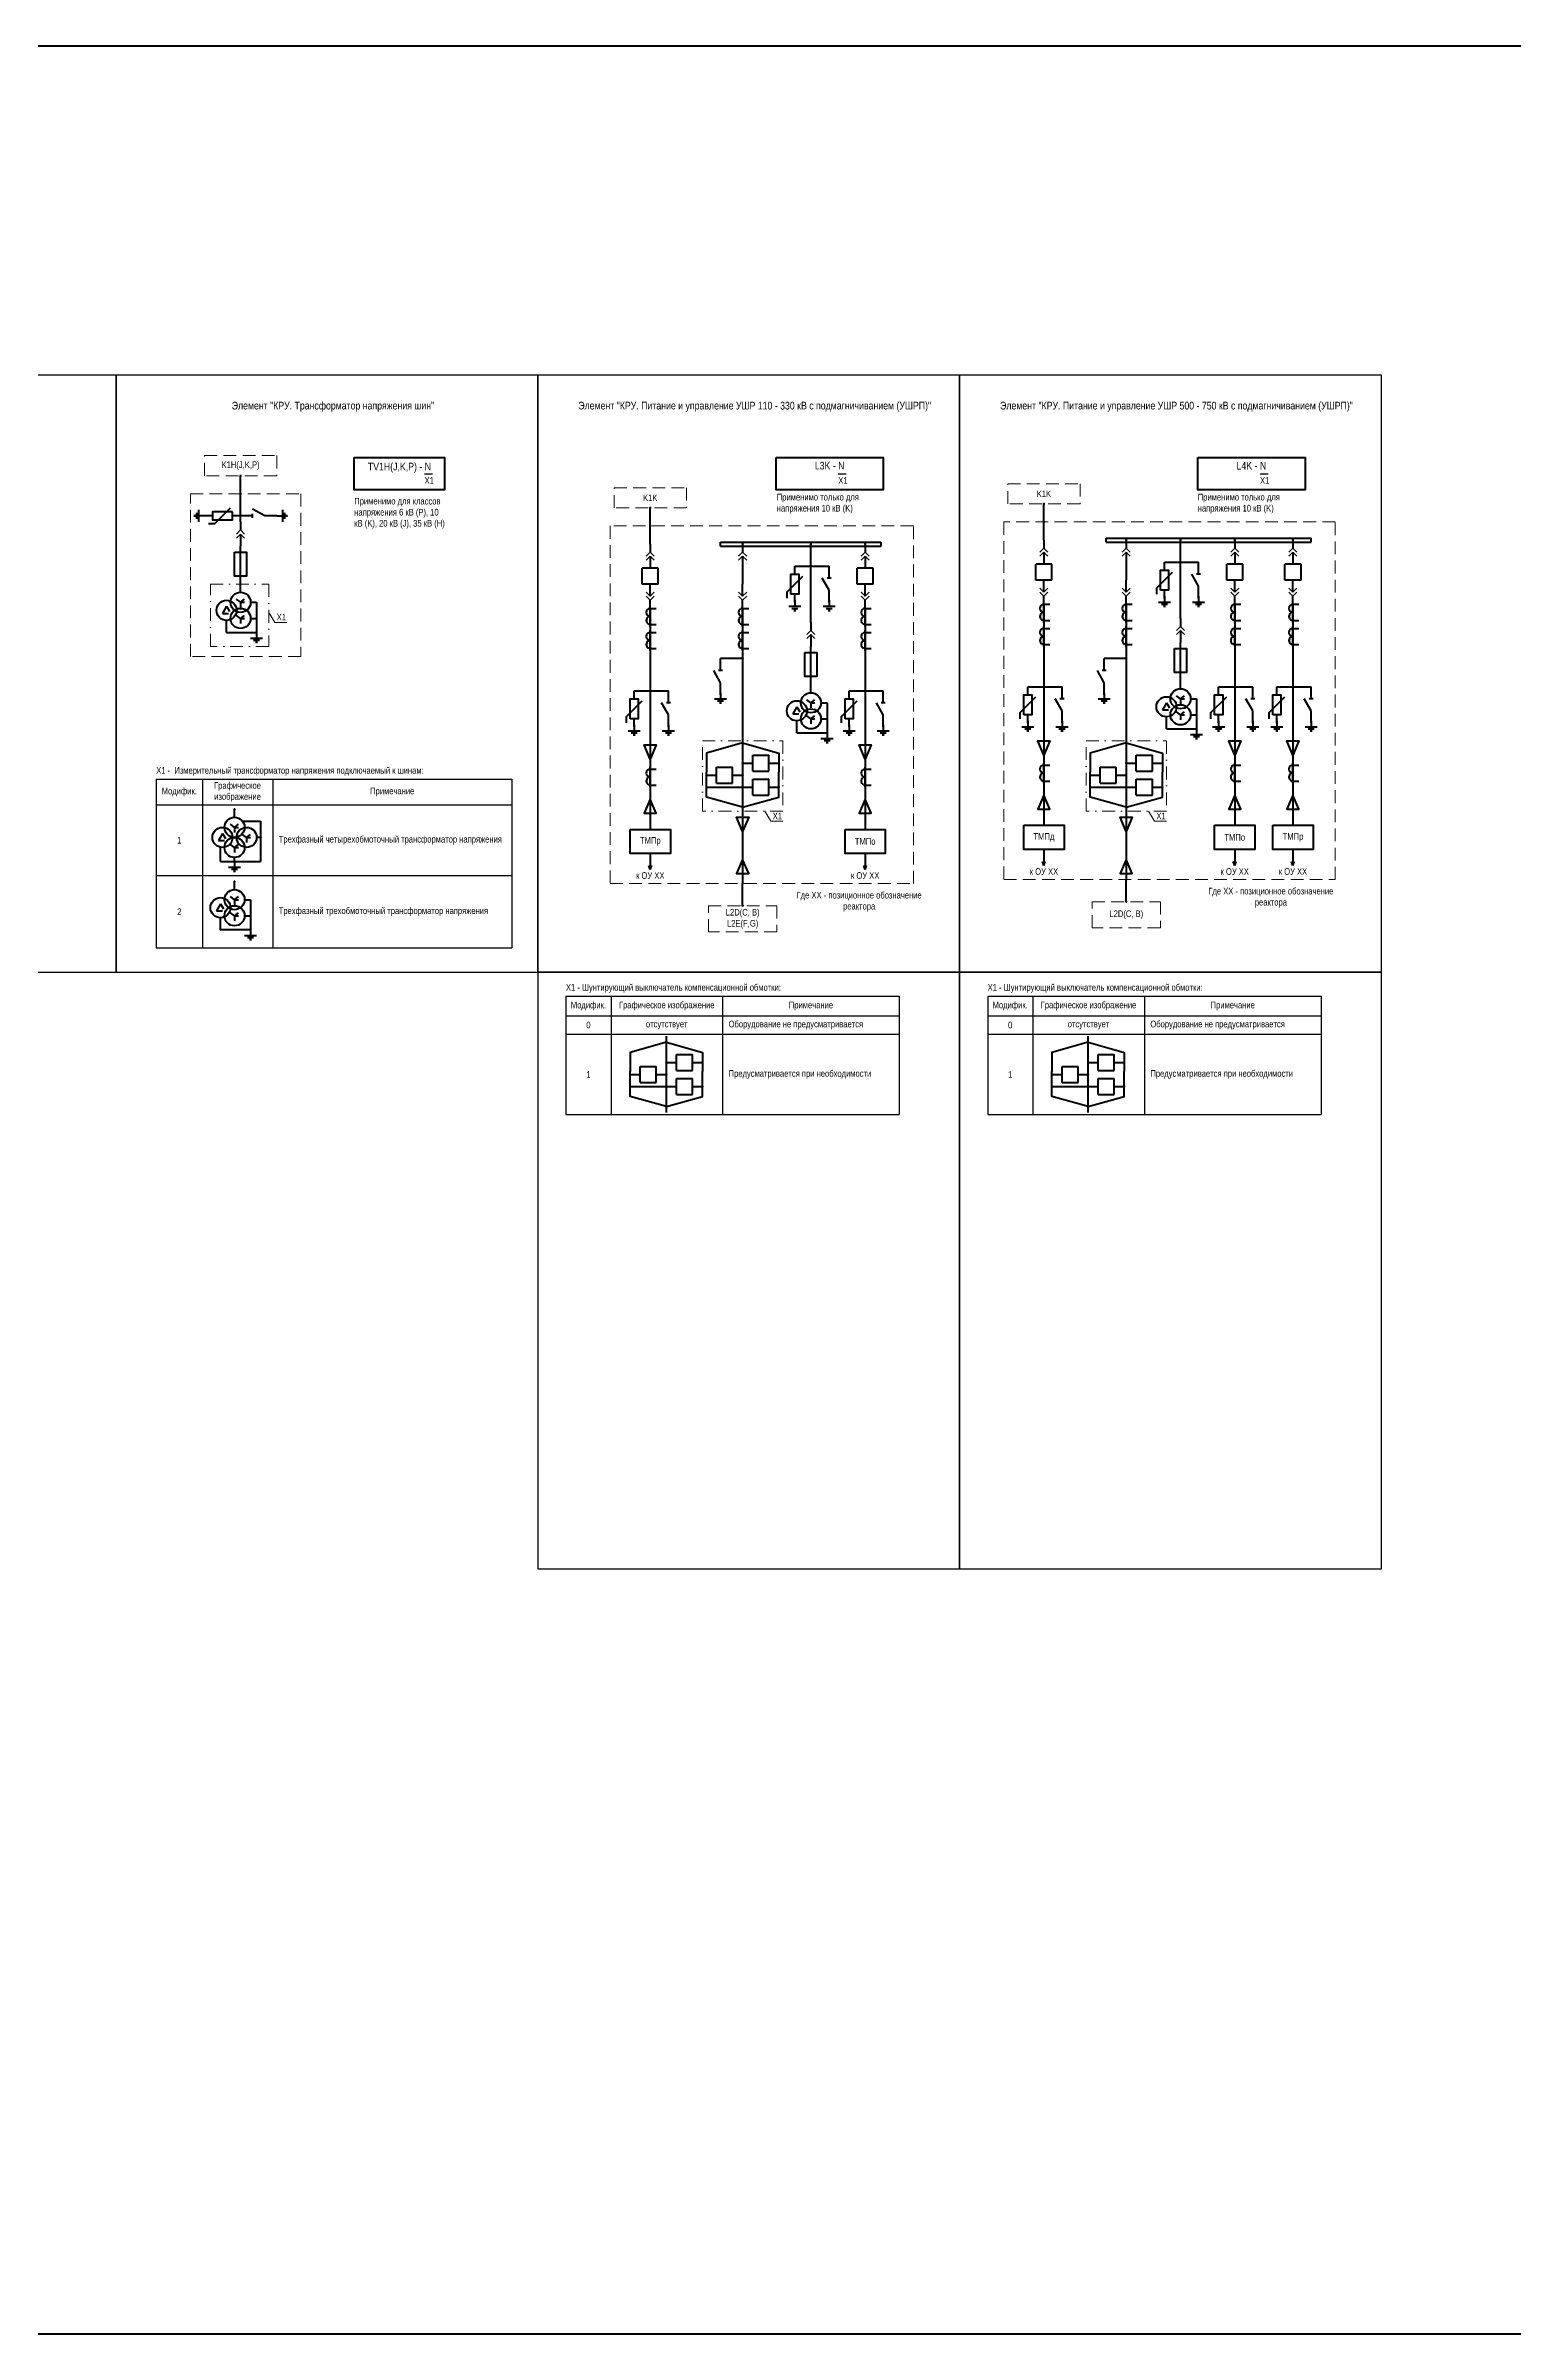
# Model space of a CAD drawing. Header units: millimetres. Extents: x 2565 to 10526, y 3800 to 9503.
# Drawn here: x 8694 to 9425, y 4732 to 5871 of the extents above; entities that cross this region are included whole.
import ezdxf
from ezdxf.enums import TextEntityAlignment as Align

# ---------------------------------------------------------------- set-up
doc = ezdxf.new("R2010")
doc.units = ezdxf.units.MM
doc.linetypes.add('штриховая2', pattern=[9.525, 6.35, -3.175])
doc.linetypes.add('штрихпунктирная2', pattern=[12.7, 6.35, -3.175, 0, -3.175])
for name, color, linetype, lineweight in [('Обводящая', 1, 'штрихпунктирная2', 13), ('Основная', 7, 'Continuous', 30), ('Толстая', 7, 'Continuous', 53), ('Штриховая', 7, 'штриховая2', 20)]:
    doc.layers.add(name, color=color, linetype=linetype, lineweight=lineweight)
doc.layers.add('Рамка', color=190, linetype='Continuous', lineweight=25, plot=False)
doc.styles.add('Narrow', font='ARIALN.TTF')
doc.styles.add('Вывод', font='tahoma.ttf', dxfattribs={"height": 2.5})
doc.styles.add('Компонент', font='ARIALN.TTF', dxfattribs={"height": 3.5})
doc.styles.add('Функция', font='ARIALN.TTF', dxfattribs={"height": 2})

# ---------------------------------------------------------------- blocks, each defined once
blk = doc.blocks.new('*U255')
at = {"layer": 'Основная', "ltscale": 0.25}
for p, q in [((2, 2), (0, 0)), ((0, 0), (2, -2))]:
    blk.add_line(p, q, dxfattribs=at)
blk = doc.blocks.new('*U52')
at = {"color": 0}
for p, q in [((0, 6), (0, 2)), ((0, 0), (0, -6))]:
    blk.add_line(p, q, dxfattribs=at)
at = {"color": 0, "ltscale": 0.25, "xscale": -1, "rotation": 90}
for p in [(0, 2), (0, 0)]:
    blk.add_blockref('*U255', p, dxfattribs=at)
at = {"layer": 'Основная'}
for tag, height, style, p in [('ОУ2', 3.5, 'Компонент', (-5, 6)), ('В2', 2.5, 'Вывод', (3, 6)), ('ОУ1', 3.5, 'Компонент', (-5, -6)), ('В1', 2.5, 'Вывод', (3, -6))]:
    blk.add_attdef(tag, text='', height=height, dxfattribs=dict(at, style=style)).set_placement(p, align=Align.MIDDLE_CENTER)
blk = doc.blocks.new('*U56')
at = {"color": 0}
for p, q in [((0, 0), (-8, 0)), ((-8, -8), (-8, 0)), ((0, -8), (0, 0)), ((0, -8), (-8, -8))]:
    blk.add_line(p, q, dxfattribs=at)
at = {"layer": 'Основная', "style": 'Компонент'}
blk.add_attdef('ОУ', text='', height=3.5, dxfattribs=at).set_placement((-15, -3), align=Align.MIDDLE_CENTER)
blk = doc.blocks.new('*U53')
at = {"color": 0}
for p, q in [((0, 0), (0, 6)), ((0, -6), (0, -2))]:
    blk.add_line(p, q, dxfattribs=at)
at = {"color": 0, "ltscale": 0.25, "rotation": 89.99999999999999}
for p in [(0, 0), (0, -2)]:
    blk.add_blockref('*U255', p, dxfattribs=at)
at = {"layer": 'Основная'}
for tag, height, style, p in [('ОУ1', 3.5, 'Компонент', (-5, 6)), ('В1', 2.5, 'Вывод', (3, 6)), ('ОУ2', 3.5, 'Компонент', (-5, -6)), ('В2', 2.5, 'Вывод', (3, -6))]:
    blk.add_attdef(tag, text='', height=height, dxfattribs=dict(at, style=style)).set_placement(p, align=Align.MIDDLE_CENTER)
blk = doc.blocks.new('*U42')
at = {"color": 0, "lineweight": 50}
blk.add_line((0, -5), (0, 5), dxfattribs=at)
at = {"color": 0, "ltscale": 0.25}
for p, q in [((0, 4), (3, 4)), ((0, -4), (3, -4))]:
    blk.add_line(p, q, dxfattribs=at)
for centre, major_axis, start_param, end_param in [((0, -2), (-2, 0), 4.712389, 7.853982), ((0, 2), (0, -2), 3.141593, 6.283185)]:
    blk.add_ellipse(centre, major_axis=major_axis, ratio=1, start_param=start_param, end_param=end_param, dxfattribs=at)
at = {"layer": 'Основная'}
for tag, height, style, p in [('ОУ', 3.5, 'Компонент', (-6, 0)), ('В1', 2.5, 'Вывод', (5, 6)), ('В2', 2.5, 'Вывод', (5, -6))]:
    blk.add_attdef(tag, text='', height=height, dxfattribs=dict(at, style=style)).set_placement(p, align=Align.MIDDLE_CENTER)
blk = doc.blocks.new('*U63')
at = {"color": 0}
for p, q in [((0, 0), (80, 0)), ((0, -2), (0, 0)), ((80, -2), (80, 0)), ((0, -2), (80, -2))]:
    blk.add_line(p, q, dxfattribs=at)
at = {"layer": 'Основная', "style": 'Компонент'}
blk.add_attdef('ОШ', text='', height=3.5, dxfattribs=at).set_placement((6, 4), align=Align.MIDDLE_CENTER)
blk = doc.blocks.new('*U20')
at = {"color": 0, "ltscale": 0.35}
for p, q in [((0, 2), (-2, -1.5)), ((0, 2), (1.5, -0.5)), ((-2, -1.5), (1, -1.5))]:
    blk.add_line(p, q, dxfattribs=at)
blk.add_circle((0, 0), 5, dxfattribs=at)
at = {"ltscale": 0.35, "style": 'Компонент'}
blk.add_attdef('ОУ', text='', height=3.5, dxfattribs=at).set_placement((-3, 10), align=Align.MIDDLE_CENTER)
blk = doc.blocks.new('*U19')
at = {"color": 0, "ltscale": 0.35}
for q in [(-2, 1.5), (2, 1.5), (2, 0), (0, -2.5)]:
    blk.add_line((0, 0), q, dxfattribs=at)
blk.add_circle((0, 0), 5, dxfattribs=at)
at = {"ltscale": 0.35, "style": 'Компонент'}
blk.add_attdef('ОУ', text='', height=3.5, dxfattribs=at).set_placement((0, 8), align=Align.MIDDLE_CENTER)
blk = doc.blocks.new('*U26')
at = {"color": 0}
for p, q in [((3, 0), (-3, 0)), ((0, 3), (0, 0)), ((1.5, -1), (-1.5, -1)), ((0.5, -2), (-0.5, -2))]:
    blk.add_line(p, q, dxfattribs=at)
blk = doc.blocks.new('*U45')
at = {"color": 0, "ltscale": 0.35}
for q in [(4, 4), (-4, -7)]:
    blk.add_line((-4, -4), q, dxfattribs=at)
at = {"color": 0}
for p, q in [((0, 5), (0, 9)), ((0, -9), (0, -5))]:
    blk.add_line(p, q, dxfattribs=at)
at = {"color": 0, "ltscale": 0.35}
blk.add_lwpolyline([(-2, -5), (-2, 5), (2, 5), (2, -5)], close=True, dxfattribs=at)
at = {"layer": 'Основная'}
for tag, height, style, p in [('ОУ', 3.5, 'Компонент', (-6, 0)), ('В1', 2.5, 'Вывод', (2, 7)), ('F', 2, 'Функция', (-3, -5)), ('В2', 2.5, 'Вывод', (2, -7))]:
    blk.add_attdef(tag, text='', height=height, dxfattribs=dict(at, style=style)).set_placement(p, align=Align.MIDDLE_CENTER)
blk = doc.blocks.new('*U31')
at = {"color": 0}
for p, q in [((-3, 0), (3, 0)), ((0, 3), (0, 0)), ((-1.5, -1), (1.5, -1)), ((-0.5, -2), (0.5, -2))]:
    blk.add_line(p, q, dxfattribs=at)
blk = doc.blocks.new('*U191')
at = {"color": 0}
blk.add_line((0, 0), (6, 3.4), dxfattribs=at)
blk = doc.blocks.new('*U35')
at = {"color": 0}
blk.add_line((0, -1), (0, 1), dxfattribs=at)
blk = doc.blocks.new('*U33')
at = {"color": 0}
for p, q in [((0, 3), (0, 9)), ((0, -9), (0, -3))]:
    blk.add_line(p, q, dxfattribs=at)
at = {"color": 0, "ltscale": 0.25, "rotation": 89.99999999999999}
for name, p in [('*U191', (0, -3)), ('*U35', (0, 3))]:
    blk.add_blockref(name, p, dxfattribs=at)
at = {"layer": 'Основная'}
for tag, height, style, p in [('ОУ', 3.5, 'Компонент', (-12, 0)), ('В1', 2.5, 'Вывод', (2, 7)), ('В2', 2.5, 'Вывод', (2, -7))]:
    blk.add_attdef(tag, text='', height=height, dxfattribs=dict(at, style=style)).set_placement(p, align=Align.MIDDLE_CENTER)
blk = doc.blocks.new('*U27')
at = {"color": 0}
for p, q in [((-3, 0), (3, 0)), ((0, 3), (0, 0)), ((-1.5, -1), (1.5, -1)), ((-0.5, -2), (0.5, -2))]:
    blk.add_line(p, q, dxfattribs=at)
blk = doc.blocks.new('*U64')
at = {"color": 0}
for p, q in [((0, 0), (102, 0)), ((0, -2), (0, 0)), ((102, -2), (102, 0)), ((0, -2), (102, -2))]:
    blk.add_line(p, q, dxfattribs=at)
at = {"layer": 'Основная', "style": 'Компонент'}
blk.add_attdef('ОШ', text='', height=3.5, dxfattribs=at).set_placement((6, 4), align=Align.MIDDLE_CENTER)
blk = doc.blocks.new('*U25')
at = {"color": 0}
for p, q in [((-3, 0), (0, 0)), ((0, -3), (0, 3)), ((1, -1.5), (1, 1.5)), ((2, -0.5), (2, 0.5))]:
    blk.add_line(p, q, dxfattribs=at)
blk = doc.blocks.new('*U46')
at = {"color": 0, "ltscale": 0.35}
for q in [(4, 4), (-7, -4)]:
    blk.add_line((-4, -4), q, dxfattribs=at)
at = {"color": 0}
for p, q in [((9, 0), (5, 0)), ((-5, 0), (-9, 0))]:
    blk.add_line(p, q, dxfattribs=at)
at = {"color": 0, "ltscale": 0.35}
blk.add_lwpolyline([(5, 2), (-5, 2), (-5, -2), (5, -2)], close=True, dxfattribs=at)
at = {"layer": 'Основная'}
for tag, height, style, p in [('ОУ', 3.5, 'Компонент', (0, 6)), ('В1', 2.5, 'Вывод', (-7, -2)), ('F', 2, 'Функция', (-3, -5)), ('В2', 2.5, 'Вывод', (7, -2))]:
    blk.add_attdef(tag, text='', height=height, dxfattribs=dict(at, style=style)).set_placement(p, align=Align.MIDDLE_CENTER)
blk = doc.blocks.new('*U30')
at = {"color": 0}
for p, q in [((-2, 0.5), (-2, -0.5)), ((-1, 1.5), (-1, -1.5)), ((0, 3), (0, -3)), ((3, 0), (0, 0))]:
    blk.add_line(p, q, dxfattribs=at)
blk = doc.blocks.new('*U41')
at = {"color": 0}
for p, q in [((-3, 0), (-9, 0)), ((9, 0), (3, 0))]:
    blk.add_line(p, q, dxfattribs=at)
at = {"color": 0, "ltscale": 0.25, "xscale": -1}
for name, p in [('*U191', (3, 0)), ('*U35', (-3, 0))]:
    blk.add_blockref(name, p, dxfattribs=at)
at = {"layer": 'Основная'}
for tag, height, style, p in [('ОУ', 3.5, 'Компонент', (0, 12)), ('В1', 2.5, 'Вывод', (-7, -2)), ('В2', 2.5, 'Вывод', (7, -2))]:
    blk.add_attdef(tag, text='', height=height, dxfattribs=dict(at, style=style)).set_placement(p, align=Align.MIDDLE_CENTER)
blk = doc.blocks.new('*T180')
at = {"layer": 'Основная', "color": 0, "linetype": 'ByBlock', "lineweight": -2, "transparency": 16777216}
for p, q in [((0, 0), (177, 0)), ((0, 0), (0, -84)), ((23, 0), (23, -84)), ((58, 0), (58, -84)), ((177, 0), (177, -84)), ((0, -12.8), (177, -12.8)), ((0, -48), (177, -48)), ((0, -84), (177, -84))]:
    blk.add_line(p, q, dxfattribs=at)
at = {"layer": 'Основная', "color": 0, "transparency": 16777216, "char_height": 3.3, "style": 'Narrow'}
for s, insert, width, attachment_point in [('Модифик.', (11.5, -6.4), 20, 5), ('Графическое изображение', (40.5, -6.4), 32, 5), ('Примечание', (117.5, -6.4), 116, 5), ('1', (11.5, -30.4), 20, 5), ('Трехфазный четырехобмоточный трансформатор напряжения', (61, -30.4), 113, 4), ('2', (11.5, -66), 20, 5), ('Трехфазный трехобмоточный трансформатор напряжения', (61, -66), 113, 4)]:
    blk.add_mtext(s, dxfattribs=dict(at, insert=insert, width=width, attachment_point=attachment_point))
blk = doc.blocks.new('*U50')
at = {"color": 0, "ltscale": 0.35}
for p, q in [((0, 2), (-2, -1.5)), ((0, 2), (1.5, -0.5)), ((-2, -1.5), (1, -1.5))]:
    blk.add_line(p, q, dxfattribs=at)
blk.add_circle((0, 0), 5, dxfattribs=at)
at = {"ltscale": 0.35, "style": 'Компонент'}
blk.add_attdef('ОУ', text='', height=3.5, dxfattribs=at).set_placement((0, 8), align=Align.MIDDLE_CENTER)
blk = doc.blocks.new('*U51')
at = {"color": 0, "ltscale": 0.35}
for q in [(-2, 1.5), (2, 1.5), (2, 0), (0, -2.5)]:
    blk.add_line((0, 0), q, dxfattribs=at)
blk.add_circle((0, 0), 5, dxfattribs=at)
at = {"ltscale": 0.35, "style": 'Компонент'}
blk.add_attdef('ОУ', text='', height=3.5, dxfattribs=at).set_placement((0, 8), align=Align.MIDDLE_CENTER)
blk = doc.blocks.new('*T285')
at = {"layer": 'Основная', "color": 0, "linetype": 'ByBlock', "lineweight": -2, "transparency": 16777216}
for p, q in [((0, 0), (166, 0)), ((0, 0), (0, -59)), ((22.5, 0), (22.5, -59)), ((78, 0), (78, -59)), ((166, 0), (166, -59)), ((0, -9.8), (166, -9.8)), ((0, -19), (166, -19)), ((0, -59), (166, -59))]:
    blk.add_line(p, q, dxfattribs=at)
at = {"layer": 'Основная', "color": 0, "transparency": 16777216, "char_height": 3.3, "style": 'Narrow'}
for s, insert, width, attachment_point in [('Модифик.', (11.2, -4.9), 19.5, 5), ('Графическое изображение', (50.2, -4.9), 52.5, 5), ('Примечание', (122, -4.9), 85, 5), ('0', (11.2, -14.4), 19.5, 5), ('отсутствует', (50.2, -14.4), 52.5, 5), ('Оборудование не предусматривается', (81, -14.4), 82, 4), ('1', (11.2, -39), 19.5, 5), ('Предусматривается при необходимости', (81, -39), 82, 4)]:
    blk.add_mtext(s, dxfattribs=dict(at, insert=insert, width=width, attachment_point=attachment_point))
blk = doc.blocks.new('*T286')
at = {"layer": 'Основная', "color": 0, "linetype": 'ByBlock', "lineweight": -2, "transparency": 16777216}
for p, q in [((0, 0), (166, 0)), ((0, 0), (0, -59)), ((22.5, 0), (22.5, -59)), ((78, 0), (78, -59)), ((166, 0), (166, -59)), ((0, -9.8), (166, -9.8)), ((0, -19), (166, -19)), ((0, -59), (166, -59))]:
    blk.add_line(p, q, dxfattribs=at)
at = {"layer": 'Основная', "color": 0, "transparency": 16777216, "char_height": 3.3, "style": 'Narrow'}
for s, insert, width, attachment_point in [('Модифик.', (11.2, -4.9), 19.5, 5), ('Графическое изображение', (50.2, -4.9), 52.5, 5), ('Примечание', (122, -4.9), 85, 5), ('0', (11.2, -14.4), 19.5, 5), ('отсутствует', (50.2, -14.4), 52.5, 5), ('Оборудование не предусматривается', (81, -14.4), 82, 4), ('1', (11.2, -39), 19.5, 5), ('Предусматривается при необходимости', (81, -39), 82, 4)]:
    blk.add_mtext(s, dxfattribs=dict(at, insert=insert, width=width, attachment_point=attachment_point))

msp = doc.modelspace()

# ---------------------------------------------------------------- linework, layer by layer
at = {"layer": 'Обводящая'}
for points in [[(8776, 5603), (8805, 5603), (8805, 5572), (8776, 5572)], [(9021, 5525), (9061, 5525), (9061, 5490), (9021, 5490)], [(9212, 5525), (9252, 5525), (9252, 5490), (9212, 5490)]]:
    msp.add_lwpolyline(points, close=True, dxfattribs=at)
for points in [[(8805, 5589), (8808, 5584), (8814, 5584)], [(9052, 5490), (9055, 5485), (9061, 5485)], [(9243, 5490), (9246, 5485), (9252, 5485)]]:
    msp.add_lwpolyline(points, dxfattribs=at)
at = {"layer": 'Основная', "color": 5, "lineweight": 70}
msp.add_lwpolyline([(4029, 5871), (10526, 5871), (10526, 4732), (4029, 4732)], close=True, dxfattribs=at)
at = {"layer": 'Основная'}
for points in [[(8882.6, 5658), (8886.6, 5658)], [(9088.6, 5658), (9092.6, 5658)], [(9298.6, 5658), (9302.6, 5658)]]:
    msp.add_lwpolyline(points, dxfattribs=at)
at = {"layer": 'Рамка'}
for points in [[(8519, 5410), (8729, 5410), (8729, 5707), (8519, 5707)], [(8729, 5410), (8939, 5410), (8939, 5707), (8729, 5707)], [(8939, 5410), (9149, 5410), (9149, 5707), (8939, 5707)], [(9149, 5410), (9359, 5410), (9359, 5707), (9149, 5707)], [(8939, 5113), (9149, 5113), (9149, 5410), (8939, 5410)], [(9149, 5113), (9359, 5113), (9359, 5410), (9149, 5410)]]:
    msp.add_lwpolyline(points, close=True, dxfattribs=at)
at = {"layer": 'Толстая'}
for points in [[(8847.6, 5666), (8892.6, 5666), (8892.6, 5650), (8847.6, 5650)], [(9057.6, 5666), (9111, 5666), (9111, 5650), (9057.6, 5650)], [(9267.6, 5666), (9321, 5666), (9321, 5650), (9267.6, 5650)], [(8788, 5619), (8794, 5619), (8794, 5607), (8788, 5607)], [(9256, 5571), (9262, 5571), (9262, 5559), (9256, 5559)], [(9072, 5569), (9078, 5569), (9078, 5557), (9072, 5557)], [(8985, 5481), (9005, 5481), (9005, 5469), (8985, 5469)], [(9092, 5481), (9112, 5481), (9112, 5469), (9092, 5469)], [(9181, 5483), (9201, 5483), (9201, 5471), (9181, 5471)], [(9276, 5483), (9296, 5483), (9296, 5471), (9276, 5471)], [(9305, 5483), (9325, 5483), (9325, 5471), (9305, 5471)]]:
    msp.add_lwpolyline(points, close=True, dxfattribs=at)
at = {"layer": 'Толстая', "ltscale": 0.25, "const_width": 0.6}
for points in [[(8790.7, 5657, 1), (8791.3, 5657, 1)], [(8790.7, 5648, 1), (8791.3, 5648, 1)], [(8994.7, 5641, 1), (8995.3, 5641, 1)], [(9190.7, 5643, 1), (9191.3, 5643, 1)], [(8790.7, 5637, 1), (8791.3, 5637, 1)], [(8994.7, 5632, 1), (8995.3, 5632, 1)], [(9190.7, 5634, 1), (9191.3, 5634, 1)], [(9040.7, 5623, 1), (9041.3, 5623, 1)], [(9074.7, 5623, 1), (9075.3, 5623, 1)], [(9101.7, 5623, 1), (9102.3, 5623, 1)], [(9231.7, 5625, 1), (9232.3, 5625, 1)], [(9258.7, 5625, 1), (9259.3, 5625, 1)], [(9285.7, 5625, 1), (9286.3, 5625, 1)], [(9314.7, 5625, 1), (9315.3, 5625, 1)], [(9074.7, 5612, 1), (9075.3, 5612, 1)], [(9258.7, 5614, 1), (9259.3, 5614, 1)], [(8798.7, 5586, 1), (8799.3, 5586, 1)], [(8798.7, 5579, 1), (8799.3, 5579, 1)], [(9040.7, 5566, 1), (9041.3, 5566, 1)], [(9231.7, 5566, 1), (9232.3, 5566, 1)], [(8994.7, 5550, 1), (8995.3, 5550, 1)], [(9101.7, 5550, 1), (9102.3, 5550, 1)], [(9190.7, 5552, 1), (9191.3, 5552, 1)], [(9285.7, 5552, 1), (9286.3, 5552, 1)], [(9314.7, 5552, 1), (9315.3, 5552, 1)], [(9082.7, 5536, 1), (9083.3, 5536, 1)], [(9266.7, 5538, 1), (9267.3, 5538, 1)], [(9082.7, 5529, 1), (9083.3, 5529, 1)], [(9266.7, 5531, 1), (9267.3, 5531, 1)], [(9041, 5514.3, 1), (9041, 5513.7, 1)], [(9059, 5514.3, 1), (9059, 5513.7, 1)], [(9232, 5514.3, 1), (9232, 5513.7, 1)], [(9250, 5514.3, 1), (9250, 5513.7, 1)], [(9023, 5508.3, 1), (9023, 5507.7, 1)], [(9023, 5502.3, 1), (9023, 5501.7, 1)], [(9041, 5508.3, 1), (9041, 5507.7, 1)], [(9059, 5502.3, 1), (9059, 5501.7, 1)], [(9214, 5508.3, 1), (9214, 5507.7, 1)], [(9214, 5502.3, 1), (9214, 5501.7, 1)], [(9232, 5508.3, 1), (9232, 5507.7, 1)], [(9250, 5502.3, 1), (9250, 5501.7, 1)], [(8787.7, 5491, 1), (8788.3, 5491, 1)], [(8800.7, 5477, 1), (8801.3, 5477, 1)], [(8787.7, 5465, 1), (8788.3, 5465, 1)], [(9231.7, 5456, 1), (9232.3, 5456, 1)], [(8787.7, 5455, 1), (8788.3, 5455, 1)], [(9040.7, 5454, 1), (9041.3, 5454, 1)], [(9231.7, 5445, 1), (9232.3, 5445, 1)], [(8795.7, 5438, 1), (8796.3, 5438, 1)], [(9040.7, 5443, 1), (9041.3, 5443, 1)], [(8795.7, 5431, 1), (8796.3, 5431, 1)], [(9003, 5365.3, 1), (9003, 5364.7, 1)], [(9021, 5365.3, 1), (9021, 5364.7, 1)], [(9213, 5365.3, 1), (9213, 5364.7, 1)], [(9231, 5365.3, 1), (9231, 5364.7, 1)], [(8985, 5359.3, 1), (8985, 5358.7, 1)], [(8985, 5353.3, 1), (8985, 5352.7, 1)], [(9003, 5359.3, 1), (9003, 5358.7, 1)], [(9021, 5353.3, 1), (9021, 5352.7, 1)], [(9195, 5359.3, 1), (9195, 5358.7, 1)], [(9195, 5353.3, 1), (9195, 5352.7, 1)], [(9213, 5359.3, 1), (9213, 5358.7, 1)], [(9231, 5353.3, 1), (9231, 5352.7, 1)]]:
    msp.add_lwpolyline(points, format="xyb", close=True, dxfattribs=at)
at = {"layer": 'Толстая'}
for points in [[(8791, 5648), (8791, 5657)], [(8791, 5634), (8791, 5648)], [(8995, 5623), (8995, 5641)], [(9191, 5625), (9191, 5643)], [(8791, 5601), (8791, 5622)], [(9075, 5584), (9075, 5623)], [(9259, 5586), (9259, 5625)], [(9041, 5611), (9041, 5603)], [(9067, 5612), (9084, 5612)], [(9232, 5613), (9232, 5605)], [(9251, 5614), (9268, 5614)], [(8791, 5599), (8791, 5601)], [(9191, 5593), (9191, 5483)], [(9232, 5593), (9232, 5456)], [(9286, 5593), (9286, 5483)], [(9315, 5593), (9315, 5483)], [(8995, 5591), (8995, 5481)], [(9041, 5591), (9041, 5454)], [(9102, 5591), (9102, 5481)], [(8784, 5579), (8799, 5579)], [(9075, 5551), (9075, 5572)], [(9259, 5553), (9259, 5574)], [(9041, 5566), (9030, 5566)], [(9232, 5566), (9221, 5566)], [(8987, 5550), (9004, 5550)], [(9075, 5549), (9075, 5551)], [(9094, 5550), (9111, 5550)], [(9183, 5552), (9200, 5552)], [(9259, 5551), (9259, 5553)], [(9278, 5552), (9295, 5552)], [(9307, 5552), (9324, 5552)], [(9068, 5529), (9083, 5529)], [(9191, 5518), (9188, 5525), (9194, 5525), (9191, 5518)], [(9252, 5531), (9267, 5531)], [(9286, 5518), (9283, 5525), (9289, 5525), (9286, 5518)], [(9315, 5518), (9312, 5525), (9318, 5525), (9315, 5518)], [(8995, 5516), (8992, 5523), (8998, 5523), (8995, 5516)], [(9041, 5524), (9023, 5519), (9023, 5509.5), (9023, 5509.5)], [(9041, 5524), (9059, 5519), (9059, 5509.5), (9059, 5509.5)], [(9041, 5514), (9046, 5514)], [(9054, 5514), (9059, 5514)], [(9102, 5516), (9099, 5523), (9105, 5523), (9102, 5516)], [(9232, 5524), (9214, 5519), (9214, 5509.5), (9214, 5509.5)], [(9232, 5524), (9250, 5519), (9250, 5509.5), (9250, 5509.5)], [(9232, 5514), (9237, 5514)], [(9245, 5514), (9250, 5514)], [(9041, 5492), (9023, 5497), (9023, 5509.5), (9023, 5509.5)], [(9023, 5508), (9028, 5508)], [(9023, 5502), (9046, 5502)], [(9036, 5508), (9041, 5508)], [(9041, 5492), (9059, 5497), (9059, 5509.5), (9059, 5509.5)], [(9054, 5502), (9059, 5502)], [(9232, 5492), (9214, 5497), (9214, 5509.5), (9214, 5509.5)], [(9214, 5508), (9219, 5508)], [(9214, 5502), (9237, 5502)], [(9227, 5508), (9232, 5508)], [(9232, 5492), (9250, 5497), (9250, 5509.5), (9250, 5509.5)], [(9245, 5502), (9250, 5502)], [(8788, 5487), (8788, 5491)], [(8995, 5496), (8992, 5489), (8998, 5489), (8995, 5496)], [(9102, 5496), (9099, 5489), (9105, 5489), (9102, 5496)], [(9191, 5498), (9188, 5491), (9194, 5491), (9191, 5498)], [(9286, 5498), (9283, 5491), (9289, 5491), (9286, 5498)], [(9315, 5498), (9312, 5491), (9318, 5491), (9315, 5498)], [(8792, 5485), (8801, 5485)], [(8801, 5485), (8801, 5465)], [(9041, 5480), (9038, 5487), (9044, 5487), (9041, 5480)], [(9232, 5480), (9229, 5487), (9235, 5487), (9232, 5480)], [(8801, 5477), (8799, 5477)], [(8995, 5469), (8995, 5461)], [(9102, 5469), (9102, 5461)], [(9191, 5471), (9191, 5463)], [(9286, 5471), (9286, 5463)], [(9315, 5471), (9315, 5463)], [(8781, 5465), (8801, 5465)], [(8788, 5465), (8788, 5467)], [(8995, 5461), (8994.3, 5463)], [(8995, 5461), (8995.7, 5463)], [(9041, 5466), (9038, 5459), (9044, 5459), (9041, 5466)], [(9102, 5461), (9101.3, 5463)], [(9102, 5461), (9102.7, 5463)], [(9191, 5463), (9190.3, 5465)], [(9191, 5463), (9191.7, 5465)], [(9232, 5466), (9229, 5459), (9235, 5459), (9232, 5466)], [(9232, 5445), (9232, 5456)], [(9286, 5463), (9285.3, 5465)], [(9286, 5463), (9286.7, 5465)], [(9315, 5463), (9314.3, 5465)], [(9315, 5463), (9315.7, 5465)], [(8788, 5451), (8788, 5455)], [(8796, 5446), (8796, 5431)], [(9041, 5443), (9041, 5454)], [(8796, 5431), (8781, 5431), (8781, 5437)], [(9003, 5340), (9003, 5378)], [(9213, 5340), (9213, 5378)], [(9003, 5375), (8985, 5370), (8985, 5360.5), (8985, 5360.5)], [(9003, 5375), (9021, 5370), (9021, 5360.5), (9021, 5360.5)], [(9003, 5365), (9008, 5365)], [(9016, 5365), (9021, 5365)], [(9213, 5375), (9195, 5370), (9195, 5360.5), (9195, 5360.5)], [(9213, 5375), (9231, 5370), (9231, 5360.5), (9231, 5360.5)], [(9213, 5365), (9218, 5365)], [(9226, 5365), (9231, 5365)], [(9003, 5343), (8985, 5348), (8985, 5360.5), (8985, 5360.5)], [(8985, 5359), (8990, 5359)], [(8998, 5359), (9003, 5359)], [(9003, 5343), (9021, 5348), (9021, 5360.5), (9021, 5360.5)], [(9213, 5343), (9195, 5348), (9195, 5360.5), (9195, 5360.5)], [(9195, 5359), (9200, 5359)], [(9208, 5359), (9213, 5359)], [(9213, 5343), (9231, 5348), (9231, 5360.5), (9231, 5360.5)], [(8985, 5353), (9008, 5353)], [(9016, 5353), (9021, 5353)], [(9195, 5353), (9218, 5353)], [(9226, 5353), (9231, 5353)]]:
    msp.add_lwpolyline(points, dxfattribs=at)
at = {"layer": 'Толстая', "ltscale": 100}
for points in [[(8796, 5594), (8799, 5594)], [(8799, 5594), (8799, 5579)], [(8784, 5579), (8784, 5585)], [(8796, 5586), (8799, 5586)], [(9080, 5544), (9083, 5544)], [(9080, 5536), (9083, 5536)], [(9083, 5544), (9083, 5529)], [(9252, 5531), (9252, 5537)], [(9264, 5546), (9267, 5546)], [(9264, 5538), (9267, 5538)], [(9267, 5546), (9267, 5531)], [(9068, 5529), (9068, 5535)], [(8781, 5465), (8781, 5472)], [(8793, 5446), (8796, 5446)], [(8793, 5438), (8796, 5438)]]:
    msp.add_lwpolyline(points, dxfattribs=at)
at = {"layer": 'Штриховая', "linetype": 'штриховая2'}
for points in [[(8773, 5667), (8809, 5667), (8809, 5657), (8773, 5657)], [(8977, 5651), (9013, 5651), (9013, 5641), (8977, 5641)], [(9173, 5653), (9209, 5653), (9209, 5643), (9173, 5643)], [(9215, 5445), (9249, 5445), (9249, 5432), (9215, 5432)], [(9024, 5443), (9058, 5443), (9058, 5430), (9024, 5430)]]:
    msp.add_lwpolyline(points, close=True, dxfattribs=at)
at = {"layer": 'Штриховая'}
for points in [[(8766, 5648), (8821, 5648), (8821, 5567), (8766, 5567)], [(9126, 5632), (8975, 5632), (8975, 5454), (9126, 5454)], [(9336, 5634), (9171, 5634), (9171, 5456), (9336, 5456)]]:
    msp.add_lwpolyline(points, close=True, dxfattribs=at)

# ---------------------------------------------------------------- block references
for name, p in [('*T180', (8749, 5506)), ('*T285', (8953, 5398)), ('*T286', (9163, 5398))]:
    msp.add_blockref(name, p)
at = {"layer": 'Толстая', "ltscale": 0.25}
for name, p in [('*U30', (8770, 5637)), ('*U41', (8800, 5637)), ('*U25', (8812, 5637)), ('*U52', (8791, 5628)), ('*U52', (8995, 5617)), ('*U63', (9030, 5624)), ('*U52', (9041, 5617)), ('*U52', (9102, 5617)), ('*U52', (9191, 5619)), ('*U64', (9222, 5626)), ('*U52', (9232, 5619)), ('*U52', (9286, 5619)), ('*U52', (9315, 5619)), ('*U56', (8999, 5611)), ('*U33', (9084, 5603)), ('*U56', (9106, 5611)), ('*U56', (9195, 5613)), ('*U53', (9191, 5599)), ('*U53', (9232, 5599)), ('*U33', (9268, 5605)), ('*U56', (9290, 5613)), ('*U53', (9286, 5599)), ('*U56', (9319, 5613)), ('*U53', (9315, 5599)), ('*U53', (8995, 5597)), ('*U53', (9041, 5597)), ('*U31', (9067, 5592)), ('*U27', (9084, 5592)), ('*U53', (9102, 5597)), ('*U42', (9191, 5589)), ('*U42', (9232, 5589)), ('*U31', (9251, 5594)), ('*U27', (9268, 5594)), ('*U42', (9286, 5589)), ('*U42', (9315, 5589)), ('*U42', (8995, 5587)), ('*U42', (9041, 5587)), ('*U52', (9075, 5578)), ('*U42', (9102, 5587)), ('*U42', (9191, 5577)), ('*U42', (9232, 5577)), ('*U52', (9259, 5580)), ('*U42', (9286, 5577)), ('*U42', (9315, 5577)), ('*U26', (8799, 5576)), ('*U42', (8995, 5575)), ('*U42', (9041, 5575)), ('*U42', (9102, 5575)), ('*U33', (9030, 5557)), ('*U33', (9221, 5557)), ('*U33', (9004, 5541)), ('*U27', (9030, 5546)), ('*U33', (9111, 5541)), ('*U33', (9200, 5543)), ('*U27', (9221, 5546)), ('*U33', (9295, 5543)), ('*U33', (9324, 5543)), ('*U31', (8987, 5530)), ('*U27', (9004, 5530)), ('*U26', (9083, 5526)), ('*U31', (9094, 5530)), ('*U27', (9111, 5530)), ('*U31', (9183, 5532)), ('*U27', (9200, 5532)), ('*U26', (9267, 5528)), ('*U31', (9278, 5532)), ('*U27', (9295, 5532)), ('*U31', (9307, 5532)), ('*U27', (9324, 5532)), ('*U42', (9191, 5509)), ('*U42', (9286, 5509)), ('*U42', (9315, 5509)), ('*U42', (8995, 5507)), ('*U42', (9102, 5507)), ('*U26', (8788, 5462)), ('*U26', (8796, 5428))]:
    msp.add_blockref(name, p, dxfattribs=at)
at = {"layer": 'Толстая', "ltscale": 0.35}
for name, p in [('*U46', (8782, 5637)), ('*U45', (9067, 5603)), ('*U45', (9251, 5605)), ('*U20', (8784, 5590)), ('*U19', (8791, 5594)), ('*U19', (8791, 5586)), ('*U45', (8987, 5541)), ('*U19', (9075, 5544)), ('*U45', (9094, 5541)), ('*U45', (9183, 5543)), ('*U20', (9252, 5542)), ('*U19', (9259, 5546)), ('*U45', (9278, 5543)), ('*U45', (9307, 5543)), ('*U20', (9068, 5540)), ('*U19', (9075, 5536)), ('*U19', (9259, 5538)), ('*U20', (8782, 5477)), ('*U19', (8788, 5482)), ('*U19', (8794, 5477)), ('*U19', (8788, 5472)), ('*U50', (8781, 5442)), ('*U19', (8788, 5446)), ('*U51', (8788, 5438))]:
    msp.add_blockref(name, p, dxfattribs=at)
at = {"layer": 'Толстая', "ltscale": 0.25, "rotation": 270}
for p in [(9054, 5510), (9245, 5510), (9036, 5504), (9054, 5498), (9227, 5504), (9245, 5498), (9016, 5361), (9226, 5361), (8998, 5355), (9016, 5349), (9208, 5355), (9226, 5349)]:
    msp.add_blockref('*U56', p, dxfattribs=at)

# ---------------------------------------------------------------- texts
at = {"layer": 'Основная', "style": 'Narrow'}
for s, p in [('Элемент "КРУ. Трансформатор напряжения шин"', (8837, 5690)), ('Элемент "КРУ. Питание и управление УШР 110 - 330 кВ с подмагничиванием (УШРП)"', (9047, 5690)), ('Элемент "КРУ. Питание и управление УШР 500 - 750 кВ с подмагничиванием (УШРП)"', (9257, 5690))]:
    msp.add_text(s, height=3.8, dxfattribs=at).set_placement(p, align=Align.CENTER)
for p in [(8882.6, 5653), (9088.6, 5653), (9298.6, 5653), (8809, 5585), (9056, 5486), (9247, 5486)]:
    msp.add_text('X1', height=3.3, dxfattribs=at).set_placement(p)
for s, insert, char_height, width, attachment_point in [('\\pi-11.4,l11.4,t11.4;TV1H(J,K,P) - N', (8870.1, 5661), 3.8, 45, 5), ('\\pi-11.4,l11.4,t11.4;L3K - N', (9084.3, 5662), 3.8, 53.381, 5), ('\\pi-11.4,l11.4,t11.4;L4K - N', (9294.3, 5662), 3.8, 53.381, 5), ('Применимо для классов напряжения 6 кВ (P), 10 кВ (K), 20 кВ (J), 35 кВ (H)', (8847.6, 5646), 3.3, 47, 1), ('Применимо только для напряжения 10 кВ (K)', (9058, 5648), 3.3, 47, 1), ('Применимо только для напряжения 10 кВ (K)', (9267.6, 5648), 3.3, 47, 1), ('\\pi-9.9,l9.9,t9.9;X1 -  Измерительный трансформатор напряжения подключаемый к шинам:', (8749, 5512), 3.3, 161, 1), ('ТМПо', (9286, 5477), 3.3, 20, 5), ('ТМПр', (9315, 5477), 3.3, 20, 5), ('ТМПо', (9102, 5475), 3.3, 20, 5), ('\\pi-9.9,l9.9,t9.9;X1 - Шунтирующий выключатель компенсационной обмотки:', (8953, 5404), 3.3, 161, 1), ('\\pi-9.9,l9.9,t9.9;X1 - Шунтирующий выключатель компенсационной обмотки:', (9163, 5404), 3.3, 161, 1)]:
    msp.add_mtext(s, dxfattribs=dict(at, insert=insert, char_height=char_height, width=width, attachment_point=attachment_point))
at = {"layer": 'Основная', "color": 6, "char_height": 3.3, "attachment_point": 5, "style": 'Narrow'}
for s, insert, width in [('{\\C256;ТМПд}', (9191, 5477), 20), ('{\\C256;ТМПр}', (8995, 5475), 20), ('{\\C256;к ОУ XX}', (8995, 5458), 20), ('{\\C256;к ОУ XX}', (9102, 5458), 20), ('{\\C256;к ОУ XX}', (9191, 5460), 20), ('{\\C256;к ОУ XX}', (9286, 5460), 20), ('{\\C256;к ОУ XX}', (9315, 5460), 20), ('{\\C256;Где XX - позиционное обозначение реактора}', (9099, 5445), 64.75), ('{\\C256;Где XX - позиционное обозначение реактора}', (9304, 5447), 64.75)]:
    msp.add_mtext(s, dxfattribs=dict(at, insert=insert, width=width))
at = {"layer": 'Основная', "color": 3, "char_height": 3.3, "width": 34, "attachment_point": 5, "style": 'Narrow'}
for s, insert in [('\\pi-9.9,l9.9,t9.9;{\\C256;L2D(C, B)}\\P{\\C256;L2E(F,G) }', (9041, 5436.5)), ('\\pi-9.9,l9.9,t9.9;{\\C256;L2D(C, B)}', (9232, 5438.5))]:
    msp.add_mtext(s, dxfattribs=dict(at, insert=insert))
at = {"layer": 'Штриховая', "linetype": 'штриховая2', "char_height": 3.3, "width": 36, "attachment_point": 5, "style": 'Narrow'}
for s, insert in [('\\pi-9.9,l9.9,t9.9;K1H(J,K,P)', (8791, 5662)), ('\\pi-9.9,l9.9,t9.9;K1K', (9191, 5648)), ('\\pi-9.9,l9.9,t9.9;K1K', (8995, 5646))]:
    msp.add_mtext(s, dxfattribs=dict(at, insert=insert))

doc.saveas('drawing.dxf')
